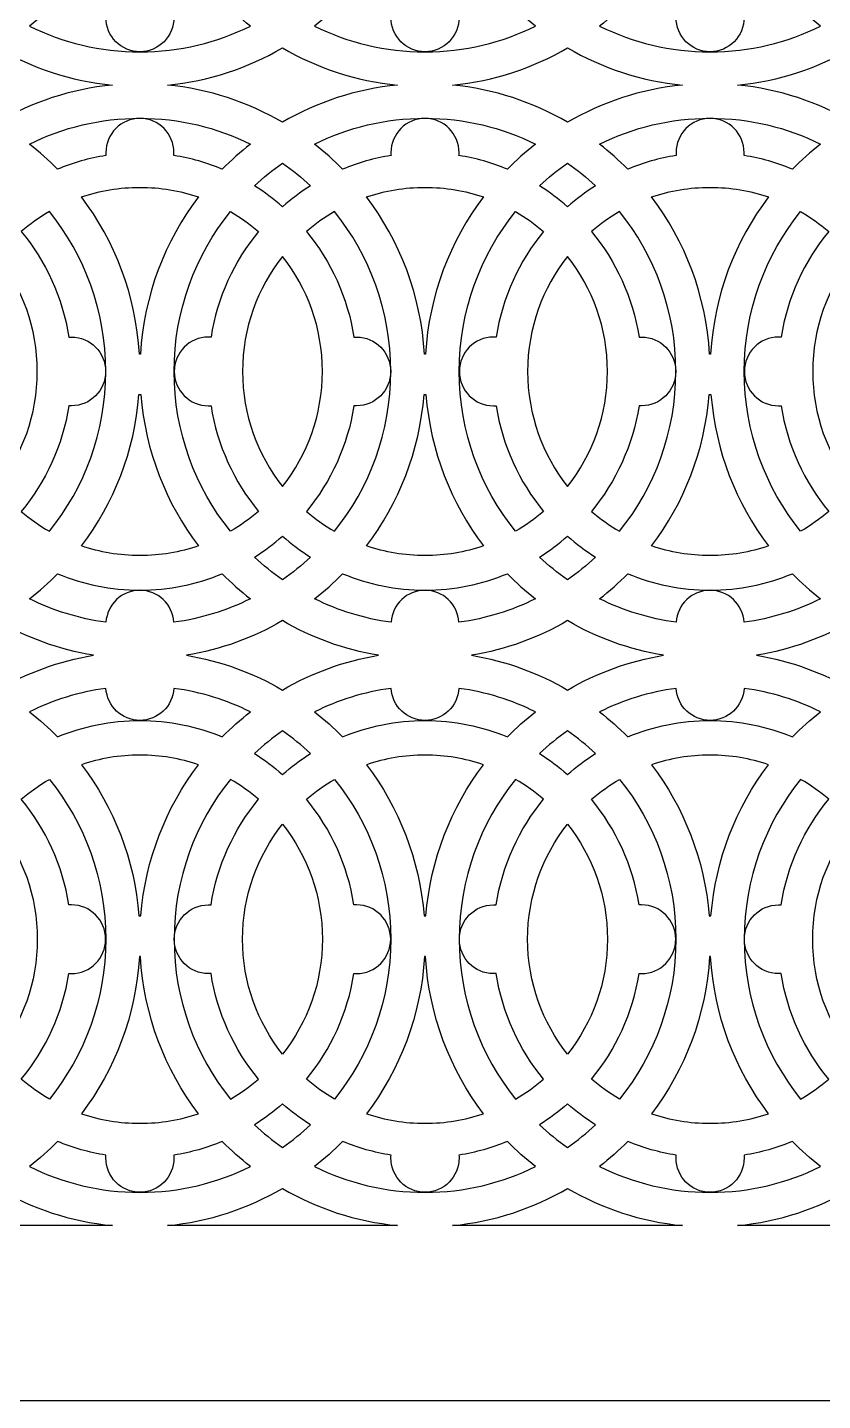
# Model space of a CAD drawing. Header units: millimetres. Extents: x -502 to 498, y -458 to 444.
# Drawn here: x -40.8 to 231.9, y -458.5 to 12.4 of the extents above; entities that cross this region are included whole.
import ezdxf

# ---------------------------------------------------------------- set-up
doc = ezdxf.new("R2010")
doc.units = ezdxf.units.MM
doc.layers.add('Plan 1', color=7, linetype='Continuous')

msp = doc.modelspace()

# ---------------------------------------------------------------- linework, layer by layer
at = {"layer": 'Plan 1', "color": 17}
for points, knots in [([(-502.22, 443.75), (-502.22, 443.75), (497.78, 443.75), (497.78, 443.75), (497.78, 443.75), (497.78, 443.75), (497.78, -458.47), (497.78, -458.47), (497.78, -458.47), (497.78, -458.47), (-502.22, -458.47), (-502.22, -458.47), (-502.22, -458.47), (-502.22, -458.47), (-502.22, 443.75), (-502.22, 443.75)], [0, 0, 0, 0, 0.2, 0.2, 0.2, 0.2, 0.4, 0.4, 0.4, 0.4, 0.6, 0.6, 0.6, 0.6, 1, 1, 1, 1]), ([(26.04, 21.48), (29.05, 18.41), (32.26, 15.53), (35.65, 12.87), (35.65, 12.87), (24.22, 7.21), (11.37, 4.02), (-2.22, 4.02), (-2.22, 4.02), (-15.81, 4.02), (-28.67, 7.21), (-40.1, 12.87), (-40.1, 12.87), (-36.71, 15.53), (-33.49, 18.41), (-30.48, 21.48), (-30.48, 21.48), (-25.22, 19.3), (-19.66, 17.7), (-13.87, 16.78), (-13.87, 16.78), (-13.89, 16.48), (-13.91, 16.17), (-13.91, 15.86), (-13.91, 15.86), (-13.91, 9.35), (-8.67, 4.07), (-2.22, 4.07), (-2.22, 4.07), (4.23, 4.07), (9.46, 9.35), (9.46, 15.86), (9.46, 15.86), (9.46, 16.17), (9.45, 16.48), (9.43, 16.78), (9.43, 16.78), (15.21, 17.7), (20.78, 19.3), (26.04, 21.48)], [0, 0, 0, 0, 0.090909, 0.090909, 0.090909, 0.090909, 0.181818, 0.181818, 0.181818, 0.181818, 0.272727, 0.272727, 0.272727, 0.272727, 0.363636, 0.363636, 0.363636, 0.363636, 0.454545, 0.454545, 0.454545, 0.454545, 0.545455, 0.545455, 0.545455, 0.545455, 0.636364, 0.636364, 0.636364, 0.636364, 0.727273, 0.727273, 0.727273, 0.727273, 0.818182, 0.818182, 0.818182, 0.818182, 1, 1, 1, 1]), ([(123.81, 21.48), (126.83, 18.41), (130.04, 15.53), (133.43, 12.87), (133.43, 12.87), (122, 7.21), (109.15, 4.02), (95.56, 4.02), (95.56, 4.02), (81.97, 4.02), (69.11, 7.21), (57.68, 12.87), (57.68, 12.87), (61.07, 15.53), (64.28, 18.41), (67.3, 21.48), (67.3, 21.48), (72.56, 19.3), (78.12, 17.7), (83.91, 16.78), (83.91, 16.78), (83.88, 16.48), (83.87, 16.17), (83.87, 15.86), (83.87, 15.86), (83.87, 9.35), (89.1, 4.07), (95.56, 4.07), (95.56, 4.07), (102.01, 4.07), (107.24, 9.35), (107.24, 15.86), (107.24, 15.86), (107.24, 16.17), (107.23, 16.48), (107.21, 16.78), (107.21, 16.78), (112.99, 17.7), (118.55, 19.3), (123.81, 21.48)], [0, 0, 0, 0, 0.090909, 0.090909, 0.090909, 0.090909, 0.181818, 0.181818, 0.181818, 0.181818, 0.272727, 0.272727, 0.272727, 0.272727, 0.363636, 0.363636, 0.363636, 0.363636, 0.454545, 0.454545, 0.454545, 0.454545, 0.545455, 0.545455, 0.545455, 0.545455, 0.636364, 0.636364, 0.636364, 0.636364, 0.727273, 0.727273, 0.727273, 0.727273, 0.818182, 0.818182, 0.818182, 0.818182, 1, 1, 1, 1]), ([(221.59, 21.48), (224.61, 18.41), (227.82, 15.53), (231.21, 12.87), (231.21, 12.87), (219.78, 7.21), (206.93, 4.02), (193.33, 4.02), (193.33, 4.02), (179.74, 4.02), (166.89, 7.21), (155.46, 12.87), (155.46, 12.87), (158.85, 15.53), (162.06, 18.41), (165.08, 21.48), (165.08, 21.48), (170.34, 19.3), (175.9, 17.7), (181.68, 16.78), (181.68, 16.78), (181.66, 16.48), (181.65, 16.17), (181.65, 15.86), (181.65, 15.86), (181.65, 9.35), (186.88, 4.07), (193.33, 4.07), (193.33, 4.07), (199.79, 4.07), (205.02, 9.35), (205.02, 15.86), (205.02, 15.86), (205.02, 16.17), (205.01, 16.48), (204.98, 16.78), (204.98, 16.78), (210.77, 17.7), (216.33, 19.3), (221.59, 21.48)], [0, 0, 0, 0, 0.090909, 0.090909, 0.090909, 0.090909, 0.181818, 0.181818, 0.181818, 0.181818, 0.272727, 0.272727, 0.272727, 0.272727, 0.363636, 0.363636, 0.363636, 0.363636, 0.454545, 0.454545, 0.454545, 0.454545, 0.545455, 0.545455, 0.545455, 0.545455, 0.636364, 0.636364, 0.636364, 0.636364, 0.727273, 0.727273, 0.727273, 0.727273, 0.818182, 0.818182, 0.818182, 0.818182, 1, 1, 1, 1]), ([(-90.57, -7.36), (-76.3, -8.74), (-62.93, -13.22), (-51.11, -20.11), (-51.11, -20.11), (-39.3, -13.22), (-25.92, -8.74), (-11.65, -7.36), (-11.65, -7.36), (-25.92, -5.98), (-39.3, -1.51), (-51.11, 5.39), (-51.11, 5.39), (-62.93, -1.51), (-76.3, -5.98), (-90.57, -7.36)], [0, 0, 0, 0, 0.2, 0.2, 0.2, 0.2, 0.4, 0.4, 0.4, 0.4, 0.6, 0.6, 0.6, 0.6, 1, 1, 1, 1]), ([(7.21, -7.36), (21.48, -8.74), (34.85, -13.22), (46.67, -20.11), (46.67, -20.11), (58.48, -13.22), (71.86, -8.74), (86.13, -7.36), (86.13, -7.36), (71.86, -5.98), (58.48, -1.51), (46.67, 5.39), (46.67, 5.39), (34.85, -1.51), (21.48, -5.98), (7.21, -7.36)], [0, 0, 0, 0, 0.2, 0.2, 0.2, 0.2, 0.4, 0.4, 0.4, 0.4, 0.6, 0.6, 0.6, 0.6, 1, 1, 1, 1]), ([(104.98, -7.36), (119.25, -8.74), (132.63, -13.22), (144.44, -20.11), (144.44, -20.11), (156.26, -13.22), (169.63, -8.74), (183.9, -7.36), (183.9, -7.36), (169.63, -5.98), (156.26, -1.51), (144.44, 5.39), (144.44, 5.39), (132.63, -1.51), (119.25, -5.98), (104.98, -7.36)], [0, 0, 0, 0, 0.2, 0.2, 0.2, 0.2, 0.4, 0.4, 0.4, 0.4, 0.6, 0.6, 0.6, 0.6, 1, 1, 1, 1]), ([(202.76, -7.36), (217.03, -8.74), (230.41, -13.22), (242.22, -20.11), (242.22, -20.11), (254.04, -13.22), (267.41, -8.74), (281.68, -7.36), (281.68, -7.36), (267.41, -5.98), (254.04, -1.51), (242.22, 5.39), (242.22, 5.39), (230.41, -1.51), (217.03, -5.98), (202.76, -7.36)], [0, 0, 0, 0, 0.2, 0.2, 0.2, 0.2, 0.4, 0.4, 0.4, 0.4, 0.6, 0.6, 0.6, 0.6, 1, 1, 1, 1]), ([(26.04, -36.21), (29.05, -33.13), (32.26, -30.25), (35.65, -27.6), (35.65, -27.6), (24.22, -21.93), (11.37, -18.75), (-2.22, -18.75), (-2.22, -18.75), (-15.81, -18.75), (-28.67, -21.93), (-40.1, -27.6), (-40.1, -27.6), (-36.71, -30.25), (-33.49, -33.13), (-30.48, -36.21), (-30.48, -36.21), (-25.22, -34.02), (-19.66, -32.43), (-13.87, -31.51), (-13.87, -31.51), (-13.89, -31.2), (-13.91, -30.9), (-13.91, -30.59), (-13.91, -30.59), (-13.91, -24.08), (-8.67, -18.8), (-2.22, -18.8), (-2.22, -18.8), (4.23, -18.8), (9.46, -24.08), (9.46, -30.59), (9.46, -30.59), (9.46, -30.9), (9.45, -31.2), (9.43, -31.51), (9.43, -31.51), (15.21, -32.43), (20.78, -34.02), (26.04, -36.21)], [0, 0, 0, 0, 0.090909, 0.090909, 0.090909, 0.090909, 0.181818, 0.181818, 0.181818, 0.181818, 0.272727, 0.272727, 0.272727, 0.272727, 0.363636, 0.363636, 0.363636, 0.363636, 0.454545, 0.454545, 0.454545, 0.454545, 0.545455, 0.545455, 0.545455, 0.545455, 0.636364, 0.636364, 0.636364, 0.636364, 0.727273, 0.727273, 0.727273, 0.727273, 0.818182, 0.818182, 0.818182, 0.818182, 1, 1, 1, 1]), ([(123.81, -36.21), (126.83, -33.13), (130.04, -30.25), (133.43, -27.6), (133.43, -27.6), (122, -21.93), (109.15, -18.75), (95.56, -18.75), (95.56, -18.75), (81.97, -18.75), (69.11, -21.93), (57.68, -27.6), (57.68, -27.6), (61.07, -30.25), (64.28, -33.13), (67.3, -36.21), (67.3, -36.21), (72.56, -34.02), (78.12, -32.43), (83.91, -31.51), (83.91, -31.51), (83.88, -31.2), (83.87, -30.9), (83.87, -30.59), (83.87, -30.59), (83.87, -24.08), (89.1, -18.8), (95.56, -18.8), (95.56, -18.8), (102.01, -18.8), (107.24, -24.08), (107.24, -30.59), (107.24, -30.59), (107.24, -30.9), (107.23, -31.2), (107.21, -31.51), (107.21, -31.51), (112.99, -32.43), (118.55, -34.02), (123.81, -36.21)], [0, 0, 0, 0, 0.090909, 0.090909, 0.090909, 0.090909, 0.181818, 0.181818, 0.181818, 0.181818, 0.272727, 0.272727, 0.272727, 0.272727, 0.363636, 0.363636, 0.363636, 0.363636, 0.454545, 0.454545, 0.454545, 0.454545, 0.545455, 0.545455, 0.545455, 0.545455, 0.636364, 0.636364, 0.636364, 0.636364, 0.727273, 0.727273, 0.727273, 0.727273, 0.818182, 0.818182, 0.818182, 0.818182, 1, 1, 1, 1]), ([(221.59, -36.21), (224.61, -33.13), (227.82, -30.25), (231.21, -27.6), (231.21, -27.6), (219.78, -21.93), (206.93, -18.75), (193.33, -18.75), (193.33, -18.75), (179.74, -18.75), (166.89, -21.93), (155.46, -27.6), (155.46, -27.6), (158.85, -30.25), (162.06, -33.13), (165.08, -36.21), (165.08, -36.21), (170.34, -34.02), (175.9, -32.43), (181.68, -31.51), (181.68, -31.51), (181.66, -31.2), (181.65, -30.9), (181.65, -30.59), (181.65, -30.59), (181.65, -24.08), (186.88, -18.8), (193.33, -18.8), (193.33, -18.8), (199.79, -18.8), (205.02, -24.08), (205.02, -30.59), (205.02, -30.59), (205.02, -30.9), (205.01, -31.2), (204.98, -31.51), (204.98, -31.51), (210.77, -32.43), (216.33, -34.02), (221.59, -36.21)], [0, 0, 0, 0, 0.090909, 0.090909, 0.090909, 0.090909, 0.181818, 0.181818, 0.181818, 0.181818, 0.272727, 0.272727, 0.272727, 0.272727, 0.363636, 0.363636, 0.363636, 0.363636, 0.454545, 0.454545, 0.454545, 0.454545, 0.545455, 0.545455, 0.545455, 0.545455, 0.636364, 0.636364, 0.636364, 0.636364, 0.727273, 0.727273, 0.727273, 0.727273, 0.818182, 0.818182, 0.818182, 0.818182, 1, 1, 1, 1]), ([(46.67, -34.13), (43.28, -36.49), (40.07, -39.1), (37.06, -41.91), (37.06, -41.91), (40.45, -44.05), (43.67, -46.46), (46.67, -49.11), (46.67, -49.11), (49.67, -46.46), (52.88, -44.05), (56.28, -41.91), (56.28, -41.91), (53.27, -39.1), (50.06, -36.49), (46.67, -34.13)], [0, 0, 0, 0, 0.2, 0.2, 0.2, 0.2, 0.4, 0.4, 0.4, 0.4, 0.6, 0.6, 0.6, 0.6, 1, 1, 1, 1]), ([(144.44, -34.13), (141.06, -36.49), (137.85, -39.1), (134.83, -41.91), (134.83, -41.91), (138.23, -44.05), (141.44, -46.46), (144.44, -49.11), (144.44, -49.11), (147.45, -46.46), (150.66, -44.05), (154.06, -41.91), (154.06, -41.91), (151.04, -39.1), (147.83, -36.49), (144.44, -34.13)], [0, 0, 0, 0, 0.2, 0.2, 0.2, 0.2, 0.4, 0.4, 0.4, 0.4, 0.6, 0.6, 0.6, 0.6, 1, 1, 1, 1]), ([(-2.04, -99.6), (-0.85, -79.41), (6.37, -60.85), (17.82, -45.74), (17.82, -45.74), (11.53, -43.59), (4.79, -42.43), (-2.22, -42.43), (-2.22, -42.43), (-9.23, -42.43), (-15.97, -43.59), (-22.26, -45.73), (-22.26, -45.73), (-10.81, -60.85), (-3.6, -79.41), (-2.4, -99.6), (-2.4, -99.6), (-2.4, -99.6), (-2.04, -99.6), (-2.04, -99.6)], [0, 0, 0, 0, 0.166667, 0.166667, 0.166667, 0.166667, 0.333333, 0.333333, 0.333333, 0.333333, 0.5, 0.5, 0.5, 0.5, 0.666667, 0.666667, 0.666667, 0.666667, 1, 1, 1, 1]), ([(95.73, -99.6), (96.93, -79.41), (104.15, -60.85), (115.6, -45.74), (115.6, -45.74), (109.3, -43.59), (102.57, -42.43), (95.56, -42.43), (95.56, -42.43), (88.55, -42.43), (81.81, -43.59), (75.51, -45.73), (75.51, -45.73), (86.96, -60.85), (94.18, -79.41), (95.38, -99.6), (95.38, -99.6), (95.38, -99.6), (95.73, -99.6), (95.73, -99.6)], [0, 0, 0, 0, 0.166667, 0.166667, 0.166667, 0.166667, 0.333333, 0.333333, 0.333333, 0.333333, 0.5, 0.5, 0.5, 0.5, 0.666667, 0.666667, 0.666667, 0.666667, 1, 1, 1, 1]), ([(193.51, -99.6), (194.71, -79.41), (201.92, -60.85), (213.37, -45.74), (213.37, -45.74), (207.08, -43.59), (200.34, -42.43), (193.33, -42.43), (193.33, -42.43), (186.33, -42.43), (179.58, -43.59), (173.29, -45.73), (173.29, -45.73), (184.74, -60.85), (191.96, -79.41), (193.16, -99.6), (193.16, -99.6), (193.16, -99.6), (193.51, -99.6), (193.51, -99.6)], [0, 0, 0, 0, 0.166667, 0.166667, 0.166667, 0.166667, 0.333333, 0.333333, 0.333333, 0.333333, 0.5, 0.5, 0.5, 0.5, 0.666667, 0.666667, 0.666667, 0.666667, 1, 1, 1, 1]), ([(-33.29, -160.39), (-36.71, -158.41), (-39.92, -156.11), (-42.9, -153.54), (-42.9, -153.54), (-34.51, -143.39), (-28.73, -130.97), (-26.6, -117.32), (-26.6, -117.32), (-26.3, -117.35), (-26, -117.36), (-25.69, -117.36), (-25.69, -117.36), (-19.24, -117.36), (-14, -112.08), (-14, -105.57), (-14, -105.57), (-14, -99.06), (-19.24, -93.78), (-25.69, -93.78), (-25.69, -93.78), (-26, -93.78), (-26.3, -93.79), (-26.6, -93.81), (-26.6, -93.81), (-28.73, -80.17), (-34.51, -67.75), (-42.9, -57.59), (-42.9, -57.59), (-39.92, -55.02), (-36.71, -52.73), (-33.29, -50.75), (-33.29, -50.75), (-21.2, -65.69), (-13.95, -84.78), (-13.95, -105.57), (-13.95, -105.57), (-13.95, -126.36), (-21.2, -145.44), (-33.29, -160.39)], [0, 0, 0, 0, 0.090909, 0.090909, 0.090909, 0.090909, 0.181818, 0.181818, 0.181818, 0.181818, 0.272727, 0.272727, 0.272727, 0.272727, 0.363636, 0.363636, 0.363636, 0.363636, 0.454545, 0.454545, 0.454545, 0.454545, 0.545455, 0.545455, 0.545455, 0.545455, 0.636364, 0.636364, 0.636364, 0.636364, 0.727273, 0.727273, 0.727273, 0.727273, 0.818182, 0.818182, 0.818182, 0.818182, 1, 1, 1, 1]), ([(28.84, -50.75), (16.76, -65.69), (9.51, -84.78), (9.51, -105.57), (9.51, -105.57), (9.51, -126.36), (16.76, -145.44), (28.84, -160.39), (28.84, -160.39), (32.26, -158.41), (35.48, -156.11), (38.46, -153.54), (38.46, -153.54), (30.07, -143.39), (24.29, -130.97), (22.16, -117.32), (22.16, -117.32), (21.86, -117.35), (21.55, -117.36), (21.24, -117.36), (21.24, -117.36), (14.79, -117.36), (9.56, -112.08), (9.56, -105.57), (9.56, -105.57), (9.56, -99.06), (14.79, -93.78), (21.24, -93.78), (21.24, -93.78), (21.55, -93.78), (21.86, -93.79), (22.16, -93.81), (22.16, -93.81), (24.29, -80.17), (30.07, -67.74), (38.46, -57.59), (38.46, -57.59), (35.48, -55.02), (32.26, -52.72), (28.84, -50.75)], [0, 0, 0, 0, 0.090909, 0.090909, 0.090909, 0.090909, 0.181818, 0.181818, 0.181818, 0.181818, 0.272727, 0.272727, 0.272727, 0.272727, 0.363636, 0.363636, 0.363636, 0.363636, 0.454545, 0.454545, 0.454545, 0.454545, 0.545455, 0.545455, 0.545455, 0.545455, 0.636364, 0.636364, 0.636364, 0.636364, 0.727273, 0.727273, 0.727273, 0.727273, 0.818182, 0.818182, 0.818182, 0.818182, 1, 1, 1, 1]), ([(64.49, -160.39), (61.07, -158.41), (57.85, -156.11), (54.88, -153.54), (54.88, -153.54), (63.27, -143.39), (69.05, -130.97), (71.18, -117.32), (71.18, -117.32), (71.48, -117.35), (71.78, -117.36), (72.09, -117.36), (72.09, -117.36), (78.54, -117.36), (83.78, -112.08), (83.78, -105.57), (83.78, -105.57), (83.78, -99.06), (78.54, -93.78), (72.09, -93.78), (72.09, -93.78), (71.78, -93.78), (71.48, -93.79), (71.18, -93.81), (71.18, -93.81), (69.05, -80.17), (63.27, -67.75), (54.88, -57.59), (54.88, -57.59), (57.85, -55.02), (61.07, -52.73), (64.49, -50.75), (64.49, -50.75), (76.57, -65.69), (83.82, -84.78), (83.82, -105.57), (83.82, -105.57), (83.82, -126.36), (76.57, -145.44), (64.49, -160.39)], [0, 0, 0, 0, 0.090909, 0.090909, 0.090909, 0.090909, 0.181818, 0.181818, 0.181818, 0.181818, 0.272727, 0.272727, 0.272727, 0.272727, 0.363636, 0.363636, 0.363636, 0.363636, 0.454545, 0.454545, 0.454545, 0.454545, 0.545455, 0.545455, 0.545455, 0.545455, 0.636364, 0.636364, 0.636364, 0.636364, 0.727273, 0.727273, 0.727273, 0.727273, 0.818182, 0.818182, 0.818182, 0.818182, 1, 1, 1, 1]), ([(126.62, -50.75), (114.54, -65.69), (107.29, -84.78), (107.29, -105.57), (107.29, -105.57), (107.29, -126.36), (114.54, -145.44), (126.62, -160.39), (126.62, -160.39), (130.04, -158.41), (133.26, -156.11), (136.23, -153.54), (136.23, -153.54), (127.85, -143.39), (122.07, -130.97), (119.94, -117.32), (119.94, -117.32), (119.63, -117.35), (119.33, -117.36), (119.02, -117.36), (119.02, -117.36), (112.57, -117.36), (107.34, -112.08), (107.34, -105.57), (107.34, -105.57), (107.34, -99.06), (112.57, -93.78), (119.02, -93.78), (119.02, -93.78), (119.33, -93.78), (119.63, -93.79), (119.94, -93.81), (119.94, -93.81), (122.07, -80.17), (127.85, -67.74), (136.23, -57.59), (136.23, -57.59), (133.26, -55.02), (130.04, -52.72), (126.62, -50.75)], [0, 0, 0, 0, 0.090909, 0.090909, 0.090909, 0.090909, 0.181818, 0.181818, 0.181818, 0.181818, 0.272727, 0.272727, 0.272727, 0.272727, 0.363636, 0.363636, 0.363636, 0.363636, 0.454545, 0.454545, 0.454545, 0.454545, 0.545455, 0.545455, 0.545455, 0.545455, 0.636364, 0.636364, 0.636364, 0.636364, 0.727273, 0.727273, 0.727273, 0.727273, 0.818182, 0.818182, 0.818182, 0.818182, 1, 1, 1, 1]), ([(162.27, -160.39), (158.85, -158.41), (155.63, -156.11), (152.65, -153.54), (152.65, -153.54), (161.04, -143.39), (166.82, -130.97), (168.96, -117.32), (168.96, -117.32), (169.26, -117.35), (169.56, -117.36), (169.87, -117.36), (169.87, -117.36), (176.32, -117.36), (181.55, -112.08), (181.55, -105.57), (181.55, -105.57), (181.55, -99.06), (176.32, -93.78), (169.87, -93.78), (169.87, -93.78), (169.56, -93.78), (169.26, -93.79), (168.96, -93.81), (168.96, -93.81), (166.82, -80.17), (161.04, -67.75), (152.66, -57.59), (152.66, -57.59), (155.63, -55.02), (158.85, -52.73), (162.27, -50.75), (162.27, -50.75), (174.35, -65.69), (181.6, -84.78), (181.6, -105.57), (181.6, -105.57), (181.6, -126.36), (174.35, -145.44), (162.27, -160.39)], [0, 0, 0, 0, 0.090909, 0.090909, 0.090909, 0.090909, 0.181818, 0.181818, 0.181818, 0.181818, 0.272727, 0.272727, 0.272727, 0.272727, 0.363636, 0.363636, 0.363636, 0.363636, 0.454545, 0.454545, 0.454545, 0.454545, 0.545455, 0.545455, 0.545455, 0.545455, 0.636364, 0.636364, 0.636364, 0.636364, 0.727273, 0.727273, 0.727273, 0.727273, 0.818182, 0.818182, 0.818182, 0.818182, 1, 1, 1, 1]), ([(224.4, -50.75), (212.31, -65.69), (205.07, -84.78), (205.07, -105.57), (205.07, -105.57), (205.07, -126.36), (212.32, -145.44), (224.4, -160.39), (224.4, -160.39), (227.82, -158.41), (231.04, -156.11), (234.01, -153.54), (234.01, -153.54), (225.62, -143.39), (219.84, -130.97), (217.71, -117.32), (217.71, -117.32), (217.41, -117.35), (217.11, -117.36), (216.8, -117.36), (216.8, -117.36), (210.35, -117.36), (205.11, -112.08), (205.11, -105.57), (205.11, -105.57), (205.11, -99.06), (210.35, -93.78), (216.8, -93.78), (216.8, -93.78), (217.11, -93.78), (217.41, -93.79), (217.71, -93.81), (217.71, -93.81), (219.84, -80.17), (225.62, -67.74), (234.01, -57.59), (234.01, -57.59), (231.04, -55.02), (227.82, -52.72), (224.4, -50.75)], [0, 0, 0, 0, 0.090909, 0.090909, 0.090909, 0.090909, 0.181818, 0.181818, 0.181818, 0.181818, 0.272727, 0.272727, 0.272727, 0.272727, 0.363636, 0.363636, 0.363636, 0.363636, 0.454545, 0.454545, 0.454545, 0.454545, 0.545455, 0.545455, 0.545455, 0.545455, 0.636364, 0.636364, 0.636364, 0.636364, 0.727273, 0.727273, 0.727273, 0.727273, 0.818182, 0.818182, 0.818182, 0.818182, 1, 1, 1, 1]), ([(-51.11, -144.98), (-59.68, -134.17), (-64.8, -120.47), (-64.8, -105.57), (-64.8, -105.57), (-64.8, -90.66), (-59.68, -76.96), (-51.11, -66.16), (-51.11, -66.16), (-42.55, -76.96), (-37.42, -90.66), (-37.42, -105.57), (-37.42, -105.57), (-37.42, -120.47), (-42.55, -134.17), (-51.11, -144.98)], [0, 0, 0, 0, 0.2, 0.2, 0.2, 0.2, 0.4, 0.4, 0.4, 0.4, 0.6, 0.6, 0.6, 0.6, 1, 1, 1, 1]), ([(46.67, -144.98), (38.1, -134.17), (32.98, -120.47), (32.98, -105.57), (32.98, -105.57), (32.98, -90.66), (38.1, -76.96), (46.67, -66.16), (46.67, -66.16), (55.23, -76.96), (60.36, -90.66), (60.36, -105.57), (60.36, -105.57), (60.36, -120.47), (55.23, -134.17), (46.67, -144.98)], [0, 0, 0, 0, 0.2, 0.2, 0.2, 0.2, 0.4, 0.4, 0.4, 0.4, 0.6, 0.6, 0.6, 0.6, 1, 1, 1, 1]), ([(144.44, -144.98), (135.88, -134.17), (130.76, -120.47), (130.76, -105.57), (130.76, -105.57), (130.76, -90.66), (135.88, -76.96), (144.44, -66.16), (144.44, -66.16), (153.01, -76.96), (158.13, -90.66), (158.13, -105.57), (158.13, -105.57), (158.13, -120.47), (153.01, -134.17), (144.44, -144.98)], [0, 0, 0, 0, 0.2, 0.2, 0.2, 0.2, 0.4, 0.4, 0.4, 0.4, 0.6, 0.6, 0.6, 0.6, 1, 1, 1, 1]), ([(242.22, -144.98), (233.66, -134.17), (228.53, -120.47), (228.53, -105.57), (228.53, -105.57), (228.53, -90.66), (233.66, -76.96), (242.22, -66.16), (242.22, -66.16), (250.79, -76.96), (255.91, -90.66), (255.91, -105.57), (255.91, -105.57), (255.91, -120.47), (250.79, -134.17), (242.22, -144.98)], [0, 0, 0, 0, 0.2, 0.2, 0.2, 0.2, 0.4, 0.4, 0.4, 0.4, 0.6, 0.6, 0.6, 0.6, 1, 1, 1, 1]), ([(17.82, -165.4), (6.75, -150.78), (-0.37, -132.94), (-1.91, -113.52), (-1.91, -113.52), (-1.91, -113.52), (-2.54, -113.52), (-2.54, -113.52), (-2.54, -113.52), (-4.07, -132.94), (-11.19, -150.78), (-22.26, -165.4), (-22.26, -165.4), (-15.97, -167.55), (-9.23, -168.71), (-2.22, -168.71), (-2.22, -168.71), (4.79, -168.71), (11.53, -167.55), (17.82, -165.4)], [0, 0, 0, 0, 0.166667, 0.166667, 0.166667, 0.166667, 0.333333, 0.333333, 0.333333, 0.333333, 0.5, 0.5, 0.5, 0.5, 0.666667, 0.666667, 0.666667, 0.666667, 1, 1, 1, 1]), ([(115.6, -165.4), (104.52, -150.78), (97.41, -132.94), (95.87, -113.52), (95.87, -113.52), (95.87, -113.52), (95.24, -113.52), (95.24, -113.52), (95.24, -113.52), (93.7, -132.94), (86.59, -150.78), (75.51, -165.4), (75.51, -165.4), (81.81, -167.55), (88.55, -168.71), (95.56, -168.71), (95.56, -168.71), (102.57, -168.71), (109.3, -167.55), (115.6, -165.4)], [0, 0, 0, 0, 0.166667, 0.166667, 0.166667, 0.166667, 0.333333, 0.333333, 0.333333, 0.333333, 0.5, 0.5, 0.5, 0.5, 0.666667, 0.666667, 0.666667, 0.666667, 1, 1, 1, 1]), ([(213.37, -165.4), (202.3, -150.78), (195.19, -132.94), (193.65, -113.52), (193.65, -113.52), (193.65, -113.52), (193.02, -113.52), (193.02, -113.52), (193.02, -113.52), (191.48, -132.94), (184.37, -150.78), (173.29, -165.4), (173.29, -165.4), (179.58, -167.55), (186.33, -168.71), (193.33, -168.71), (193.33, -168.71), (200.34, -168.71), (207.08, -167.55), (213.37, -165.4)], [0, 0, 0, 0, 0.166667, 0.166667, 0.166667, 0.166667, 0.333333, 0.333333, 0.333333, 0.333333, 0.5, 0.5, 0.5, 0.5, 0.666667, 0.666667, 0.666667, 0.666667, 1, 1, 1, 1]), ([(37.06, -169.22), (40.07, -172.04), (43.28, -174.65), (46.67, -177.01), (46.67, -177.01), (50.05, -174.65), (53.26, -172.04), (56.27, -169.22), (56.27, -169.22), (52.88, -167.08), (49.67, -164.67), (46.67, -162.03), (46.67, -162.03), (43.67, -164.67), (40.46, -167.08), (37.06, -169.22)], [0, 0, 0, 0, 0.2, 0.2, 0.2, 0.2, 0.4, 0.4, 0.4, 0.4, 0.6, 0.6, 0.6, 0.6, 1, 1, 1, 1]), ([(134.84, -169.22), (137.85, -172.04), (141.06, -174.64), (144.44, -177.01), (144.44, -177.01), (147.83, -174.65), (151.04, -172.04), (154.05, -169.22), (154.05, -169.22), (150.66, -167.08), (147.44, -164.67), (144.44, -162.03), (144.44, -162.03), (141.44, -164.67), (138.23, -167.08), (134.84, -169.22)], [0, 0, 0, 0, 0.2, 0.2, 0.2, 0.2, 0.4, 0.4, 0.4, 0.4, 0.6, 0.6, 0.6, 0.6, 1, 1, 1, 1]), ([(35.65, -183.54), (32.26, -180.88), (29.05, -178.01), (26.04, -174.93), (26.04, -174.93), (17.32, -178.55), (7.78, -180.55), (-2.22, -180.55), (-2.22, -180.55), (-12.23, -180.55), (-21.77, -178.55), (-30.48, -174.93), (-30.48, -174.93), (-33.49, -178.01), (-36.7, -180.88), (-40.09, -183.54), (-40.09, -183.54), (-31.99, -187.55), (-23.17, -190.32), (-13.88, -191.59), (-13.88, -191.59), (-13.47, -185.45), (-8.41, -180.6), (-2.22, -180.6), (-2.22, -180.6), (3.96, -180.6), (9.03, -185.45), (9.44, -191.59), (9.44, -191.59), (18.73, -190.32), (27.55, -187.55), (35.65, -183.54)], [0, 0, 0, 0, 0.111111, 0.111111, 0.111111, 0.111111, 0.222222, 0.222222, 0.222222, 0.222222, 0.333333, 0.333333, 0.333333, 0.333333, 0.444444, 0.444444, 0.444444, 0.444444, 0.555556, 0.555556, 0.555556, 0.555556, 0.666667, 0.666667, 0.666667, 0.666667, 0.777778, 0.777778, 0.777778, 0.777778, 1, 1, 1, 1]), ([(133.43, -183.54), (130.04, -180.88), (126.83, -178.01), (123.81, -174.93), (123.81, -174.93), (115.1, -178.55), (105.56, -180.55), (95.56, -180.55), (95.56, -180.55), (85.55, -180.55), (76.01, -178.55), (67.3, -174.93), (67.3, -174.93), (64.28, -178.01), (61.07, -180.88), (57.68, -183.54), (57.68, -183.54), (65.79, -187.55), (74.61, -190.32), (83.9, -191.59), (83.9, -191.59), (84.3, -185.45), (89.37, -180.6), (95.56, -180.6), (95.56, -180.6), (101.74, -180.6), (106.81, -185.45), (107.21, -191.59), (107.21, -191.59), (116.51, -190.32), (125.32, -187.55), (133.43, -183.54)], [0, 0, 0, 0, 0.111111, 0.111111, 0.111111, 0.111111, 0.222222, 0.222222, 0.222222, 0.222222, 0.333333, 0.333333, 0.333333, 0.333333, 0.444444, 0.444444, 0.444444, 0.444444, 0.555556, 0.555556, 0.555556, 0.555556, 0.666667, 0.666667, 0.666667, 0.666667, 0.777778, 0.777778, 0.777778, 0.777778, 1, 1, 1, 1]), ([(231.21, -183.54), (227.82, -180.88), (224.6, -178.01), (221.59, -174.93), (221.59, -174.93), (212.88, -178.55), (203.34, -180.55), (193.33, -180.55), (193.33, -180.55), (183.33, -180.55), (173.79, -178.55), (165.08, -174.93), (165.08, -174.93), (162.06, -178.01), (158.85, -180.88), (155.46, -183.54), (155.46, -183.54), (163.57, -187.55), (172.39, -190.32), (181.68, -191.59), (181.68, -191.59), (182.08, -185.45), (187.15, -180.6), (193.33, -180.6), (193.33, -180.6), (199.52, -180.6), (204.59, -185.45), (204.99, -191.59), (204.99, -191.59), (214.28, -190.32), (223.1, -187.55), (231.21, -183.54)], [0, 0, 0, 0, 0.111111, 0.111111, 0.111111, 0.111111, 0.222222, 0.222222, 0.222222, 0.222222, 0.333333, 0.333333, 0.333333, 0.333333, 0.444444, 0.444444, 0.444444, 0.444444, 0.555556, 0.555556, 0.555556, 0.555556, 0.666667, 0.666667, 0.666667, 0.666667, 0.777778, 0.777778, 0.777778, 0.777778, 1, 1, 1, 1]), ([(-18.19, -202.92), (-30.01, -204.88), (-41.12, -208.98), (-51.11, -214.81), (-51.11, -214.81), (-61.1, -208.98), (-72.21, -204.88), (-84.03, -202.92), (-84.03, -202.92), (-72.21, -200.96), (-61.1, -196.86), (-51.11, -191.02), (-51.11, -191.02), (-41.12, -196.86), (-30.01, -200.96), (-18.19, -202.92)], [0, 0, 0, 0, 0.2, 0.2, 0.2, 0.2, 0.4, 0.4, 0.4, 0.4, 0.6, 0.6, 0.6, 0.6, 1, 1, 1, 1]), ([(79.59, -202.92), (67.77, -204.88), (56.66, -208.98), (46.67, -214.81), (46.67, -214.81), (36.67, -208.98), (25.57, -204.88), (13.74, -202.92), (13.74, -202.92), (25.57, -200.96), (36.67, -196.86), (46.67, -191.02), (46.67, -191.02), (56.66, -196.86), (67.77, -200.96), (79.59, -202.92)], [0, 0, 0, 0, 0.2, 0.2, 0.2, 0.2, 0.4, 0.4, 0.4, 0.4, 0.6, 0.6, 0.6, 0.6, 1, 1, 1, 1]), ([(177.37, -202.92), (165.55, -204.88), (154.44, -208.98), (144.44, -214.81), (144.44, -214.81), (134.45, -208.98), (123.34, -204.88), (111.52, -202.92), (111.52, -202.92), (123.34, -200.96), (134.45, -196.86), (144.44, -191.02), (144.44, -191.02), (154.44, -196.86), (165.55, -200.96), (177.37, -202.92)], [0, 0, 0, 0, 0.2, 0.2, 0.2, 0.2, 0.4, 0.4, 0.4, 0.4, 0.6, 0.6, 0.6, 0.6, 1, 1, 1, 1]), ([(275.15, -202.92), (263.32, -204.88), (252.21, -208.98), (242.22, -214.81), (242.22, -214.81), (232.23, -208.98), (221.12, -204.88), (209.3, -202.92), (209.3, -202.92), (221.12, -200.96), (232.23, -196.86), (242.22, -191.02), (242.22, -191.02), (252.21, -196.86), (263.32, -200.96), (275.15, -202.92)], [0, 0, 0, 0, 0.2, 0.2, 0.2, 0.2, 0.4, 0.4, 0.4, 0.4, 0.6, 0.6, 0.6, 0.6, 1, 1, 1, 1]), ([(35.65, -222.3), (32.26, -224.96), (29.05, -227.83), (26.04, -230.9), (26.04, -230.9), (17.32, -227.28), (7.78, -225.28), (-2.22, -225.28), (-2.22, -225.28), (-12.23, -225.28), (-21.77, -227.28), (-30.48, -230.9), (-30.48, -230.9), (-33.49, -227.83), (-36.7, -224.95), (-40.09, -222.3), (-40.09, -222.3), (-31.99, -218.28), (-23.17, -215.51), (-13.88, -214.24), (-13.88, -214.24), (-13.47, -220.38), (-8.41, -225.24), (-2.22, -225.24), (-2.22, -225.24), (3.96, -225.24), (9.03, -220.38), (9.44, -214.24), (9.44, -214.24), (18.73, -215.51), (27.55, -218.28), (35.65, -222.3)], [0, 0, 0, 0, 0.111111, 0.111111, 0.111111, 0.111111, 0.222222, 0.222222, 0.222222, 0.222222, 0.333333, 0.333333, 0.333333, 0.333333, 0.444444, 0.444444, 0.444444, 0.444444, 0.555556, 0.555556, 0.555556, 0.555556, 0.666667, 0.666667, 0.666667, 0.666667, 0.777778, 0.777778, 0.777778, 0.777778, 1, 1, 1, 1]), ([(133.43, -222.3), (130.04, -224.96), (126.83, -227.83), (123.81, -230.9), (123.81, -230.9), (115.1, -227.28), (105.56, -225.28), (95.56, -225.28), (95.56, -225.28), (85.55, -225.28), (76.01, -227.28), (67.3, -230.9), (67.3, -230.9), (64.28, -227.83), (61.07, -224.95), (57.68, -222.3), (57.68, -222.3), (65.79, -218.28), (74.61, -215.51), (83.9, -214.24), (83.9, -214.24), (84.3, -220.38), (89.37, -225.24), (95.56, -225.24), (95.56, -225.24), (101.74, -225.24), (106.81, -220.38), (107.21, -214.24), (107.21, -214.24), (116.51, -215.51), (125.32, -218.28), (133.43, -222.3)], [0, 0, 0, 0, 0.111111, 0.111111, 0.111111, 0.111111, 0.222222, 0.222222, 0.222222, 0.222222, 0.333333, 0.333333, 0.333333, 0.333333, 0.444444, 0.444444, 0.444444, 0.444444, 0.555556, 0.555556, 0.555556, 0.555556, 0.666667, 0.666667, 0.666667, 0.666667, 0.777778, 0.777778, 0.777778, 0.777778, 1, 1, 1, 1]), ([(231.21, -222.3), (227.82, -224.96), (224.6, -227.83), (221.59, -230.9), (221.59, -230.9), (212.88, -227.28), (203.34, -225.28), (193.33, -225.28), (193.33, -225.28), (183.33, -225.28), (173.79, -227.28), (165.08, -230.9), (165.08, -230.9), (162.06, -227.83), (158.85, -224.95), (155.46, -222.3), (155.46, -222.3), (163.57, -218.28), (172.39, -215.51), (181.68, -214.24), (181.68, -214.24), (182.08, -220.38), (187.15, -225.24), (193.33, -225.24), (193.33, -225.24), (199.52, -225.24), (204.59, -220.38), (204.99, -214.24), (204.99, -214.24), (214.28, -215.51), (223.1, -218.28), (231.21, -222.3)], [0, 0, 0, 0, 0.111111, 0.111111, 0.111111, 0.111111, 0.222222, 0.222222, 0.222222, 0.222222, 0.333333, 0.333333, 0.333333, 0.333333, 0.444444, 0.444444, 0.444444, 0.444444, 0.555556, 0.555556, 0.555556, 0.555556, 0.666667, 0.666667, 0.666667, 0.666667, 0.777778, 0.777778, 0.777778, 0.777778, 1, 1, 1, 1]), ([(37.06, -236.61), (40.07, -233.79), (43.28, -231.19), (46.67, -228.83), (46.67, -228.83), (50.05, -231.19), (53.26, -233.79), (56.27, -236.61), (56.27, -236.61), (52.88, -238.75), (49.67, -241.16), (46.67, -243.81), (46.67, -243.81), (43.67, -241.16), (40.46, -238.75), (37.06, -236.61)], [0, 0, 0, 0, 0.2, 0.2, 0.2, 0.2, 0.4, 0.4, 0.4, 0.4, 0.6, 0.6, 0.6, 0.6, 1, 1, 1, 1]), ([(134.84, -236.61), (137.85, -233.79), (141.06, -231.19), (144.44, -228.83), (144.44, -228.83), (147.83, -231.19), (151.04, -233.79), (154.05, -236.61), (154.05, -236.61), (150.66, -238.75), (147.44, -241.16), (144.44, -243.81), (144.44, -243.81), (141.44, -241.16), (138.23, -238.75), (134.84, -236.61)], [0, 0, 0, 0, 0.2, 0.2, 0.2, 0.2, 0.4, 0.4, 0.4, 0.4, 0.6, 0.6, 0.6, 0.6, 1, 1, 1, 1]), ([(17.82, -240.43), (6.75, -255.06), (-0.37, -272.89), (-1.91, -292.31), (-1.91, -292.31), (-1.91, -292.31), (-2.54, -292.31), (-2.54, -292.31), (-2.54, -292.31), (-4.07, -272.89), (-11.19, -255.06), (-22.26, -240.43), (-22.26, -240.43), (-15.97, -238.29), (-9.23, -237.12), (-2.22, -237.12), (-2.22, -237.12), (4.79, -237.12), (11.53, -238.29), (17.82, -240.43)], [0, 0, 0, 0, 0.166667, 0.166667, 0.166667, 0.166667, 0.333333, 0.333333, 0.333333, 0.333333, 0.5, 0.5, 0.5, 0.5, 0.666667, 0.666667, 0.666667, 0.666667, 1, 1, 1, 1]), ([(115.6, -240.43), (104.52, -255.06), (97.41, -272.89), (95.87, -292.31), (95.87, -292.31), (95.87, -292.31), (95.24, -292.31), (95.24, -292.31), (95.24, -292.31), (93.7, -272.89), (86.59, -255.06), (75.51, -240.43), (75.51, -240.43), (81.81, -238.29), (88.55, -237.12), (95.56, -237.12), (95.56, -237.12), (102.57, -237.12), (109.3, -238.29), (115.6, -240.43)], [0, 0, 0, 0, 0.166667, 0.166667, 0.166667, 0.166667, 0.333333, 0.333333, 0.333333, 0.333333, 0.5, 0.5, 0.5, 0.5, 0.666667, 0.666667, 0.666667, 0.666667, 1, 1, 1, 1]), ([(213.37, -240.43), (202.3, -255.06), (195.19, -272.89), (193.65, -292.31), (193.65, -292.31), (193.65, -292.31), (193.02, -292.31), (193.02, -292.31), (193.02, -292.31), (191.48, -272.89), (184.37, -255.06), (173.29, -240.43), (173.29, -240.43), (179.58, -238.29), (186.33, -237.12), (193.33, -237.12), (193.33, -237.12), (200.34, -237.12), (207.08, -238.29), (213.37, -240.43)], [0, 0, 0, 0, 0.166667, 0.166667, 0.166667, 0.166667, 0.333333, 0.333333, 0.333333, 0.333333, 0.5, 0.5, 0.5, 0.5, 0.666667, 0.666667, 0.666667, 0.666667, 1, 1, 1, 1]), ([(-33.29, -245.45), (-36.71, -247.43), (-39.92, -249.72), (-42.9, -252.29), (-42.9, -252.29), (-34.51, -262.44), (-28.73, -274.87), (-26.6, -288.51), (-26.6, -288.51), (-26.3, -288.49), (-26, -288.48), (-25.69, -288.48), (-25.69, -288.48), (-19.24, -288.48), (-14, -293.76), (-14, -300.27), (-14, -300.27), (-14, -306.78), (-19.24, -312.06), (-25.69, -312.06), (-25.69, -312.06), (-26, -312.06), (-26.3, -312.05), (-26.6, -312.02), (-26.6, -312.02), (-28.73, -325.67), (-34.51, -338.09), (-42.9, -348.24), (-42.9, -348.24), (-39.92, -350.81), (-36.71, -353.11), (-33.29, -355.09), (-33.29, -355.09), (-21.2, -340.14), (-13.95, -321.06), (-13.95, -300.27), (-13.95, -300.27), (-13.95, -279.48), (-21.2, -260.39), (-33.29, -245.45)], [0, 0, 0, 0, 0.090909, 0.090909, 0.090909, 0.090909, 0.181818, 0.181818, 0.181818, 0.181818, 0.272727, 0.272727, 0.272727, 0.272727, 0.363636, 0.363636, 0.363636, 0.363636, 0.454545, 0.454545, 0.454545, 0.454545, 0.545455, 0.545455, 0.545455, 0.545455, 0.636364, 0.636364, 0.636364, 0.636364, 0.727273, 0.727273, 0.727273, 0.727273, 0.818182, 0.818182, 0.818182, 0.818182, 1, 1, 1, 1]), ([(28.84, -355.09), (16.76, -340.14), (9.51, -321.06), (9.51, -300.27), (9.51, -300.27), (9.51, -279.48), (16.76, -260.39), (28.84, -245.45), (28.84, -245.45), (32.26, -247.42), (35.48, -249.72), (38.46, -252.29), (38.46, -252.29), (30.07, -262.44), (24.29, -274.87), (22.16, -288.51), (22.16, -288.51), (21.86, -288.49), (21.55, -288.48), (21.24, -288.48), (21.24, -288.48), (14.79, -288.48), (9.56, -293.76), (9.56, -300.27), (9.56, -300.27), (9.56, -306.78), (14.79, -312.06), (21.24, -312.06), (21.24, -312.06), (21.55, -312.06), (21.86, -312.05), (22.16, -312.02), (22.16, -312.02), (24.29, -325.67), (30.07, -338.09), (38.46, -348.24), (38.46, -348.24), (35.48, -350.81), (32.26, -353.11), (28.84, -355.09)], [0, 0, 0, 0, 0.090909, 0.090909, 0.090909, 0.090909, 0.181818, 0.181818, 0.181818, 0.181818, 0.272727, 0.272727, 0.272727, 0.272727, 0.363636, 0.363636, 0.363636, 0.363636, 0.454545, 0.454545, 0.454545, 0.454545, 0.545455, 0.545455, 0.545455, 0.545455, 0.636364, 0.636364, 0.636364, 0.636364, 0.727273, 0.727273, 0.727273, 0.727273, 0.818182, 0.818182, 0.818182, 0.818182, 1, 1, 1, 1]), ([(64.49, -245.45), (61.07, -247.43), (57.85, -249.72), (54.88, -252.29), (54.88, -252.29), (63.27, -262.44), (69.05, -274.87), (71.18, -288.51), (71.18, -288.51), (71.48, -288.49), (71.78, -288.48), (72.09, -288.48), (72.09, -288.48), (78.54, -288.48), (83.78, -293.76), (83.78, -300.27), (83.78, -300.27), (83.78, -306.78), (78.54, -312.06), (72.09, -312.06), (72.09, -312.06), (71.78, -312.06), (71.48, -312.05), (71.18, -312.02), (71.18, -312.02), (69.05, -325.67), (63.27, -338.09), (54.88, -348.24), (54.88, -348.24), (57.85, -350.81), (61.07, -353.11), (64.49, -355.09), (64.49, -355.09), (76.57, -340.14), (83.82, -321.06), (83.82, -300.27), (83.82, -300.27), (83.82, -279.48), (76.57, -260.39), (64.49, -245.45)], [0, 0, 0, 0, 0.090909, 0.090909, 0.090909, 0.090909, 0.181818, 0.181818, 0.181818, 0.181818, 0.272727, 0.272727, 0.272727, 0.272727, 0.363636, 0.363636, 0.363636, 0.363636, 0.454545, 0.454545, 0.454545, 0.454545, 0.545455, 0.545455, 0.545455, 0.545455, 0.636364, 0.636364, 0.636364, 0.636364, 0.727273, 0.727273, 0.727273, 0.727273, 0.818182, 0.818182, 0.818182, 0.818182, 1, 1, 1, 1]), ([(126.62, -355.09), (114.54, -340.14), (107.29, -321.06), (107.29, -300.27), (107.29, -300.27), (107.29, -279.48), (114.54, -260.39), (126.62, -245.45), (126.62, -245.45), (130.04, -247.42), (133.26, -249.72), (136.23, -252.29), (136.23, -252.29), (127.85, -262.44), (122.07, -274.87), (119.94, -288.51), (119.94, -288.51), (119.63, -288.49), (119.33, -288.48), (119.02, -288.48), (119.02, -288.48), (112.57, -288.48), (107.34, -293.76), (107.34, -300.27), (107.34, -300.27), (107.34, -306.78), (112.57, -312.06), (119.02, -312.06), (119.02, -312.06), (119.33, -312.06), (119.63, -312.05), (119.94, -312.02), (119.94, -312.02), (122.07, -325.67), (127.85, -338.09), (136.23, -348.24), (136.23, -348.24), (133.26, -350.81), (130.04, -353.11), (126.62, -355.09)], [0, 0, 0, 0, 0.090909, 0.090909, 0.090909, 0.090909, 0.181818, 0.181818, 0.181818, 0.181818, 0.272727, 0.272727, 0.272727, 0.272727, 0.363636, 0.363636, 0.363636, 0.363636, 0.454545, 0.454545, 0.454545, 0.454545, 0.545455, 0.545455, 0.545455, 0.545455, 0.636364, 0.636364, 0.636364, 0.636364, 0.727273, 0.727273, 0.727273, 0.727273, 0.818182, 0.818182, 0.818182, 0.818182, 1, 1, 1, 1]), ([(162.27, -245.45), (158.85, -247.43), (155.63, -249.72), (152.65, -252.29), (152.65, -252.29), (161.04, -262.44), (166.82, -274.87), (168.96, -288.51), (168.96, -288.51), (169.26, -288.49), (169.56, -288.48), (169.87, -288.48), (169.87, -288.48), (176.32, -288.48), (181.55, -293.76), (181.55, -300.27), (181.55, -300.27), (181.55, -306.78), (176.32, -312.06), (169.87, -312.06), (169.87, -312.06), (169.56, -312.06), (169.26, -312.05), (168.96, -312.02), (168.96, -312.02), (166.82, -325.67), (161.04, -338.09), (152.66, -348.24), (152.66, -348.24), (155.63, -350.81), (158.85, -353.11), (162.27, -355.09), (162.27, -355.09), (174.35, -340.14), (181.6, -321.06), (181.6, -300.27), (181.6, -300.27), (181.6, -279.48), (174.35, -260.39), (162.27, -245.45)], [0, 0, 0, 0, 0.090909, 0.090909, 0.090909, 0.090909, 0.181818, 0.181818, 0.181818, 0.181818, 0.272727, 0.272727, 0.272727, 0.272727, 0.363636, 0.363636, 0.363636, 0.363636, 0.454545, 0.454545, 0.454545, 0.454545, 0.545455, 0.545455, 0.545455, 0.545455, 0.636364, 0.636364, 0.636364, 0.636364, 0.727273, 0.727273, 0.727273, 0.727273, 0.818182, 0.818182, 0.818182, 0.818182, 1, 1, 1, 1]), ([(224.4, -355.09), (212.31, -340.14), (205.07, -321.06), (205.07, -300.27), (205.07, -300.27), (205.07, -279.48), (212.32, -260.39), (224.4, -245.45), (224.4, -245.45), (227.82, -247.42), (231.04, -249.72), (234.01, -252.29), (234.01, -252.29), (225.62, -262.44), (219.84, -274.87), (217.71, -288.51), (217.71, -288.51), (217.41, -288.49), (217.11, -288.48), (216.8, -288.48), (216.8, -288.48), (210.35, -288.48), (205.11, -293.76), (205.11, -300.27), (205.11, -300.27), (205.11, -306.78), (210.35, -312.06), (216.8, -312.06), (216.8, -312.06), (217.11, -312.06), (217.41, -312.05), (217.71, -312.02), (217.71, -312.02), (219.84, -325.67), (225.62, -338.09), (234.01, -348.24), (234.01, -348.24), (231.04, -350.81), (227.82, -353.11), (224.4, -355.09)], [0, 0, 0, 0, 0.090909, 0.090909, 0.090909, 0.090909, 0.181818, 0.181818, 0.181818, 0.181818, 0.272727, 0.272727, 0.272727, 0.272727, 0.363636, 0.363636, 0.363636, 0.363636, 0.454545, 0.454545, 0.454545, 0.454545, 0.545455, 0.545455, 0.545455, 0.545455, 0.636364, 0.636364, 0.636364, 0.636364, 0.727273, 0.727273, 0.727273, 0.727273, 0.818182, 0.818182, 0.818182, 0.818182, 1, 1, 1, 1]), ([(-51.11, -260.86), (-59.68, -271.66), (-64.8, -285.36), (-64.8, -300.27), (-64.8, -300.27), (-64.8, -315.17), (-59.68, -328.87), (-51.11, -339.67), (-51.11, -339.67), (-42.55, -328.87), (-37.42, -315.17), (-37.42, -300.27), (-37.42, -300.27), (-37.42, -285.36), (-42.55, -271.66), (-51.11, -260.86)], [0, 0, 0, 0, 0.2, 0.2, 0.2, 0.2, 0.4, 0.4, 0.4, 0.4, 0.6, 0.6, 0.6, 0.6, 1, 1, 1, 1]), ([(46.67, -260.86), (38.1, -271.66), (32.98, -285.36), (32.98, -300.27), (32.98, -300.27), (32.98, -315.17), (38.1, -328.87), (46.67, -339.67), (46.67, -339.67), (55.23, -328.87), (60.36, -315.17), (60.36, -300.27), (60.36, -300.27), (60.36, -285.36), (55.23, -271.66), (46.67, -260.86)], [0, 0, 0, 0, 0.2, 0.2, 0.2, 0.2, 0.4, 0.4, 0.4, 0.4, 0.6, 0.6, 0.6, 0.6, 1, 1, 1, 1]), ([(144.44, -260.86), (135.88, -271.66), (130.76, -285.36), (130.76, -300.27), (130.76, -300.27), (130.76, -315.17), (135.88, -328.87), (144.44, -339.67), (144.44, -339.67), (153.01, -328.87), (158.13, -315.17), (158.13, -300.27), (158.13, -300.27), (158.13, -285.36), (153.01, -271.66), (144.44, -260.86)], [0, 0, 0, 0, 0.2, 0.2, 0.2, 0.2, 0.4, 0.4, 0.4, 0.4, 0.6, 0.6, 0.6, 0.6, 1, 1, 1, 1]), ([(242.22, -260.86), (233.66, -271.66), (228.53, -285.36), (228.53, -300.27), (228.53, -300.27), (228.53, -315.17), (233.66, -328.87), (242.22, -339.67), (242.22, -339.67), (250.79, -328.87), (255.91, -315.17), (255.91, -300.27), (255.91, -300.27), (255.91, -285.36), (250.79, -271.66), (242.22, -260.86)], [0, 0, 0, 0, 0.2, 0.2, 0.2, 0.2, 0.4, 0.4, 0.4, 0.4, 0.6, 0.6, 0.6, 0.6, 1, 1, 1, 1]), ([(-2.04, -306.24), (-0.85, -326.43), (6.37, -344.98), (17.82, -360.1), (17.82, -360.1), (11.53, -362.25), (4.79, -363.41), (-2.22, -363.41), (-2.22, -363.41), (-9.23, -363.41), (-15.97, -362.25), (-22.26, -360.1), (-22.26, -360.1), (-10.81, -344.98), (-3.6, -326.43), (-2.4, -306.24), (-2.4, -306.24), (-2.4, -306.24), (-2.04, -306.24), (-2.04, -306.24)], [0, 0, 0, 0, 0.166667, 0.166667, 0.166667, 0.166667, 0.333333, 0.333333, 0.333333, 0.333333, 0.5, 0.5, 0.5, 0.5, 0.666667, 0.666667, 0.666667, 0.666667, 1, 1, 1, 1]), ([(95.73, -306.24), (96.93, -326.43), (104.15, -344.98), (115.6, -360.1), (115.6, -360.1), (109.3, -362.25), (102.57, -363.41), (95.56, -363.41), (95.56, -363.41), (88.55, -363.41), (81.81, -362.25), (75.51, -360.1), (75.51, -360.1), (86.96, -344.98), (94.18, -326.43), (95.38, -306.24), (95.38, -306.24), (95.38, -306.24), (95.73, -306.24), (95.73, -306.24)], [0, 0, 0, 0, 0.166667, 0.166667, 0.166667, 0.166667, 0.333333, 0.333333, 0.333333, 0.333333, 0.5, 0.5, 0.5, 0.5, 0.666667, 0.666667, 0.666667, 0.666667, 1, 1, 1, 1]), ([(193.51, -306.24), (194.71, -326.43), (201.92, -344.98), (213.37, -360.1), (213.37, -360.1), (207.08, -362.25), (200.34, -363.41), (193.33, -363.41), (193.33, -363.41), (186.33, -363.41), (179.58, -362.25), (173.29, -360.1), (173.29, -360.1), (184.74, -344.98), (191.96, -326.43), (193.16, -306.24), (193.16, -306.24), (193.16, -306.24), (193.51, -306.24), (193.51, -306.24)], [0, 0, 0, 0, 0.166667, 0.166667, 0.166667, 0.166667, 0.333333, 0.333333, 0.333333, 0.333333, 0.5, 0.5, 0.5, 0.5, 0.666667, 0.666667, 0.666667, 0.666667, 1, 1, 1, 1]), ([(46.67, -371.71), (43.28, -369.34), (40.07, -366.74), (37.06, -363.92), (37.06, -363.92), (40.45, -361.78), (43.67, -359.37), (46.67, -356.72), (46.67, -356.72), (49.67, -359.37), (52.88, -361.78), (56.28, -363.92), (56.28, -363.92), (53.27, -366.74), (50.06, -369.34), (46.67, -371.71)], [0, 0, 0, 0, 0.2, 0.2, 0.2, 0.2, 0.4, 0.4, 0.4, 0.4, 0.6, 0.6, 0.6, 0.6, 1, 1, 1, 1]), ([(144.44, -371.71), (141.06, -369.34), (137.85, -366.74), (134.83, -363.92), (134.83, -363.92), (138.23, -361.78), (141.44, -359.37), (144.44, -356.72), (144.44, -356.72), (147.45, -359.37), (150.66, -361.78), (154.06, -363.92), (154.06, -363.92), (151.04, -366.74), (147.83, -369.34), (144.44, -371.71)], [0, 0, 0, 0, 0.2, 0.2, 0.2, 0.2, 0.4, 0.4, 0.4, 0.4, 0.6, 0.6, 0.6, 0.6, 1, 1, 1, 1]), ([(26.04, -369.63), (29.05, -372.7), (32.26, -375.58), (35.65, -378.24), (35.65, -378.24), (24.22, -383.9), (11.37, -387.09), (-2.22, -387.09), (-2.22, -387.09), (-15.81, -387.09), (-28.67, -383.9), (-40.1, -378.24), (-40.1, -378.24), (-36.71, -375.58), (-33.49, -372.7), (-30.48, -369.63), (-30.48, -369.63), (-25.22, -371.81), (-19.66, -373.41), (-13.87, -374.33), (-13.87, -374.33), (-13.89, -374.63), (-13.91, -374.94), (-13.91, -375.25), (-13.91, -375.25), (-13.91, -381.76), (-8.67, -387.04), (-2.22, -387.04), (-2.22, -387.04), (4.23, -387.04), (9.46, -381.76), (9.46, -375.25), (9.46, -375.25), (9.46, -374.94), (9.45, -374.63), (9.43, -374.33), (9.43, -374.33), (15.21, -373.41), (20.78, -371.81), (26.04, -369.63)], [0, 0, 0, 0, 0.090909, 0.090909, 0.090909, 0.090909, 0.181818, 0.181818, 0.181818, 0.181818, 0.272727, 0.272727, 0.272727, 0.272727, 0.363636, 0.363636, 0.363636, 0.363636, 0.454545, 0.454545, 0.454545, 0.454545, 0.545455, 0.545455, 0.545455, 0.545455, 0.636364, 0.636364, 0.636364, 0.636364, 0.727273, 0.727273, 0.727273, 0.727273, 0.818182, 0.818182, 0.818182, 0.818182, 1, 1, 1, 1]), ([(123.81, -369.63), (126.83, -372.7), (130.04, -375.58), (133.43, -378.24), (133.43, -378.24), (122, -383.9), (109.15, -387.09), (95.56, -387.09), (95.56, -387.09), (81.97, -387.09), (69.11, -383.9), (57.68, -378.24), (57.68, -378.24), (61.07, -375.58), (64.28, -372.7), (67.3, -369.63), (67.3, -369.63), (72.56, -371.81), (78.12, -373.41), (83.91, -374.33), (83.91, -374.33), (83.88, -374.63), (83.87, -374.94), (83.87, -375.25), (83.87, -375.25), (83.87, -381.76), (89.1, -387.04), (95.56, -387.04), (95.56, -387.04), (102.01, -387.04), (107.24, -381.76), (107.24, -375.25), (107.24, -375.25), (107.24, -374.94), (107.23, -374.63), (107.21, -374.33), (107.21, -374.33), (112.99, -373.41), (118.55, -371.81), (123.81, -369.63)], [0, 0, 0, 0, 0.090909, 0.090909, 0.090909, 0.090909, 0.181818, 0.181818, 0.181818, 0.181818, 0.272727, 0.272727, 0.272727, 0.272727, 0.363636, 0.363636, 0.363636, 0.363636, 0.454545, 0.454545, 0.454545, 0.454545, 0.545455, 0.545455, 0.545455, 0.545455, 0.636364, 0.636364, 0.636364, 0.636364, 0.727273, 0.727273, 0.727273, 0.727273, 0.818182, 0.818182, 0.818182, 0.818182, 1, 1, 1, 1]), ([(221.59, -369.63), (224.61, -372.7), (227.82, -375.58), (231.21, -378.24), (231.21, -378.24), (219.78, -383.9), (206.93, -387.09), (193.33, -387.09), (193.33, -387.09), (179.74, -387.09), (166.89, -383.9), (155.46, -378.24), (155.46, -378.24), (158.85, -375.58), (162.06, -372.7), (165.08, -369.63), (165.08, -369.63), (170.34, -371.81), (175.9, -373.41), (181.68, -374.33), (181.68, -374.33), (181.66, -374.63), (181.65, -374.94), (181.65, -375.25), (181.65, -375.25), (181.65, -381.76), (186.88, -387.04), (193.33, -387.04), (193.33, -387.04), (199.79, -387.04), (205.02, -381.76), (205.02, -375.25), (205.02, -375.25), (205.02, -374.94), (205.01, -374.63), (204.98, -374.33), (204.98, -374.33), (210.77, -373.41), (216.33, -371.81), (221.59, -369.63)], [0, 0, 0, 0, 0.090909, 0.090909, 0.090909, 0.090909, 0.181818, 0.181818, 0.181818, 0.181818, 0.272727, 0.272727, 0.272727, 0.272727, 0.363636, 0.363636, 0.363636, 0.363636, 0.454545, 0.454545, 0.454545, 0.454545, 0.545455, 0.545455, 0.545455, 0.545455, 0.636364, 0.636364, 0.636364, 0.636364, 0.727273, 0.727273, 0.727273, 0.727273, 0.818182, 0.818182, 0.818182, 0.818182, 1, 1, 1, 1]), ([(-11.65, -398.47), (-25.92, -397.09), (-39.3, -392.62), (-51.11, -385.72), (-51.11, -385.72), (-62.92, -392.62), (-76.3, -397.09), (-90.57, -398.47), (-90.57, -398.47), (-90.57, -398.47), (-11.65, -398.47), (-11.65, -398.47)], [0, 0, 0, 0, 0.25, 0.25, 0.25, 0.25, 0.5, 0.5, 0.5, 0.5, 1, 1, 1, 1]), ([(86.13, -398.47), (71.86, -397.09), (58.48, -392.62), (46.67, -385.72), (46.67, -385.72), (34.85, -392.62), (21.48, -397.09), (7.21, -398.47), (7.21, -398.47), (7.21, -398.47), (86.13, -398.47), (86.13, -398.47)], [0, 0, 0, 0, 0.25, 0.25, 0.25, 0.25, 0.5, 0.5, 0.5, 0.5, 1, 1, 1, 1]), ([(183.9, -398.47), (169.63, -397.09), (156.26, -392.62), (144.44, -385.72), (144.44, -385.72), (132.63, -392.62), (119.25, -397.09), (104.99, -398.47), (104.99, -398.47), (104.99, -398.47), (183.9, -398.47), (183.9, -398.47)], [0, 0, 0, 0, 0.25, 0.25, 0.25, 0.25, 0.5, 0.5, 0.5, 0.5, 1, 1, 1, 1]), ([(281.68, -398.47), (267.41, -397.09), (254.04, -392.62), (242.22, -385.72), (242.22, -385.72), (230.41, -392.62), (217.03, -397.09), (202.76, -398.47), (202.76, -398.47), (202.76, -398.47), (281.68, -398.47), (281.68, -398.47)], [0, 0, 0, 0, 0.25, 0.25, 0.25, 0.25, 0.5, 0.5, 0.5, 0.5, 1, 1, 1, 1])]:
    msp.add_open_spline(points, degree=3, knots=knots, dxfattribs=at)

doc.saveas('drawing.dxf')
